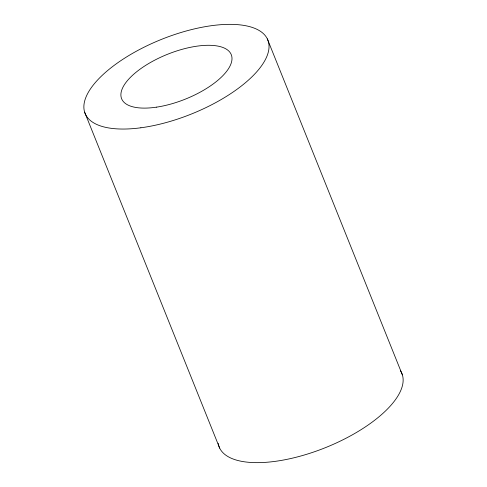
<?xml version="1.0" encoding="UTF-8"?>
<svg xmlns="http://www.w3.org/2000/svg" width="487" height="487" viewBox="0 0 487 487"><rect width="100%" height="100%" fill="white"/><g stroke="black" fill="none" stroke-linecap="round" stroke-linejoin="round"><path stroke-width="0.73" d="M267.333 38.893L402.372 374.844M84.628 112.156L219.667 448.107M400.509 370.832A98.471 40.208 -21.9 0 1 324.634 447.973A98.471 40.208 -21.9 0 1 218.17 443.267M140.865 127.783A98.471 40.208 -21.9 0 0 268.264 41.243A98.471 40.208 -21.9 0 0 120.216 61.07A98.471 40.208 -21.9 0 0 140.865 127.783M156.644 107.134A59.079 24.125 -21.9 0 0 231.295 54.745A59.079 24.125 -21.9 0 0 141.4 68.223A59.079 24.125 -21.9 0 0 156.644 107.134"/></g></svg>
